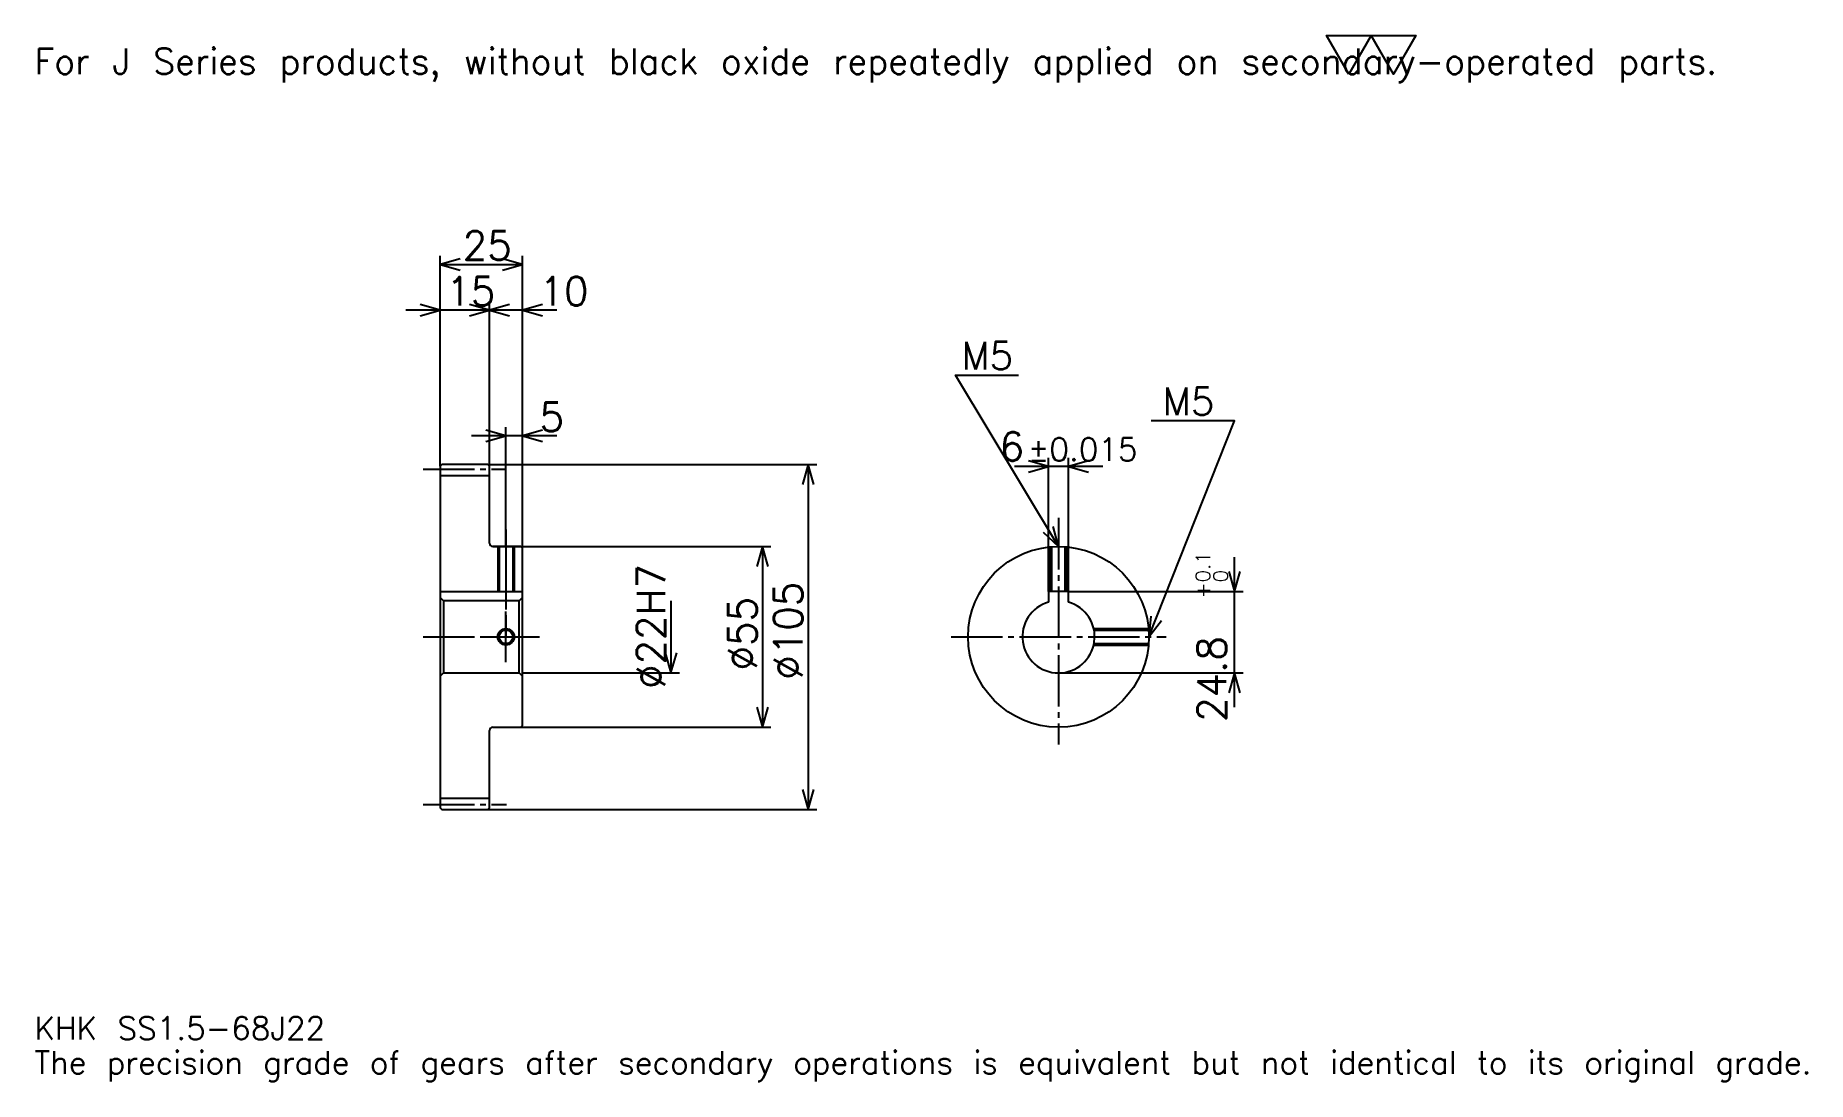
# Model space of a CAD drawing. Extents: x 18 to 557, y 6 to 325.
import ezdxf

# ---------------------------------------------------------------- set-up
doc = ezdxf.new("R2010")
doc.units = 0
doc.linetypes.add('DASHDOT', pattern=[20.869564, 15.652174, -1.73913, 1.73913, -1.73913])
doc.layers.get('0').update_dxf_attribs({"linetype": 'CONTINUOUS'})
doc.layers.add('DASHDOT', color=6, linetype='DASHDOT')
doc.styles.add('KANJI', font='TXT', dxfattribs={"bigfont": 'BIGFONT'})

msp = doc.modelspace()

# ---------------------------------------------------------------- linework, layer by layer
at = {"color": 5}
for p, q in [((140.869568, 194.239136), (140.869568, 257.717407)), ((140.869568, 255.108704), (165.869568, 255.108704)), ((165.869568, 194.239136), (165.869568, 257.717407)), ((155.869568, 194.239136), (155.869568, 243.804352)), ((166.304352, 241.195648), (130.434784, 241.195648)), ((176.304352, 241.195648), (145.434784, 241.195648)), ((160.869568, 194.239136), (160.869568, 205.543488)), ((176.304352, 202.934784), (150.434784, 202.934784)), ((140.869568, 193.739136), (140.869568, 194.239136)), ((155.369568, 194.239136), (165.869568, 194.239136)), ((155.869568, 193.739136), (155.869568, 194.239136)), ((160.869568, 169.239136), (160.869568, 194.239136)), ((160.869568, 169.239136), (160.869568, 194.239136)), ((165.869568, 194.239136), (255.434784, 194.239136)), ((165.869568, 168.739136), (165.869568, 194.239136)), ((252.82608, 194.239136), (252.82608, 89.239136)), ((326.021729, 155.539139), (326.021729, 196.195663)), ((332.021729, 155.539139), (332.021729, 196.195663)), ((342.456543, 193.58696), (315.586975, 193.58696)), ((156.869568, 169.239136), (165.869568, 169.239136)), ((165.869568, 169.239136), (241.521744, 169.239136)), ((238.913055, 169.239136), (238.913055, 114.239136)), ((382.608704, 120.304352), (382.608704, 165.973923)), ((211.08696, 152.739136), (211.08696, 130.739136)), ((332.021729, 155.539139), (385.217407, 155.539139)), ((165.869568, 130.739136), (213.695648, 130.739136)), ((329.021729, 130.739136), (385.217407, 130.739136)), ((156.869568, 114.239136), (165.869568, 114.239136)), ((165.869568, 114.239136), (241.521744, 114.239136)), ((155.369568, 89.239136), (165.869568, 89.239136)), ((165.869568, 89.239136), (255.434784, 89.239136))]:
    msp.add_line(p, q, dxfattribs=at)
at = {"color": 4}
for p, q in [((140.869568, 190.864136), (155.869568, 190.864136)), ((140.869568, 155.539139), (165.869568, 155.539139)), ((141.869568, 152.739136), (141.869568, 130.739136)), ((164.869568, 152.739136), (165.869568, 153.739136)), ((164.869568, 130.739136), (165.869568, 129.739136)), ((140.869568, 92.614136), (155.869568, 92.614136))]:
    msp.add_line(p, q, dxfattribs=at)
at = {"color": 7}
msp.add_lwpolyline([(417.391296, 313.043488), (410.608673, 324.800018), (437.739136, 324.800018), (430.956512, 313.043488), (424.17392, 324.800018), (417.391296, 313.043488)], dxfattribs=at)
at = {"color": 5}
for points in [[(146.956528, 256.847839), (140.869568, 255.108704), (146.956528, 253.369568)], [(159.782608, 253.369568), (165.869568, 255.108704), (159.782608, 256.847839)], [(134.782608, 239.456528), (140.869568, 241.195648), (134.782608, 242.934784)], [(149.782608, 239.456528), (155.869568, 241.195648), (149.782608, 242.934784)], [(161.956528, 242.934784), (155.869568, 241.195648), (161.956528, 239.456528)], [(171.956528, 242.934784), (165.869568, 241.195648), (171.956528, 239.456528)], [(329.021729, 169.239136), (297.717407, 221.413055), (316.847839, 221.413055)], [(356.521729, 141.739136), (382.608704, 207.5), (357.217407, 207.5)], [(154.782608, 201.195648), (160.869568, 202.934784), (154.782608, 204.67392)], [(171.956528, 204.67392), (165.869568, 202.934784), (171.956528, 201.195648)], [(254.565216, 188.152176), (252.82608, 194.239136), (251.08696, 188.152176)], [(319.934784, 191.847839), (326.021729, 193.58696), (319.934784, 195.326096)], [(338.108704, 195.326096), (332.021729, 193.58696), (338.108704, 191.847839)], [(324.398743, 173.563889), (329.021729, 169.239136), (327.381317, 175.353424)], [(240.652176, 163.152176), (238.913055, 169.239136), (237.17392, 163.152176)], [(380.869568, 161.626099), (382.608704, 155.539139), (384.347839, 161.626099)], [(357.149658, 148.038452), (356.521729, 141.739136), (360.382812, 146.755875)], [(209.347839, 136.826096), (211.08696, 130.739136), (212.82608, 136.826096)], [(384.347839, 124.652176), (382.608704, 130.739136), (380.869568, 124.652176)], [(237.17392, 120.326096), (238.913055, 114.239136), (240.652176, 120.326096)], [(251.08696, 95.326096), (252.82608, 89.239136), (254.565216, 95.326096)]]:
    msp.add_lwpolyline(points, dxfattribs=at)
at = {"color": 4}
for points in [[(155.869568, 170.239136), (155.869568, 193.739136), (155.369568, 194.239136), (141.369568, 194.239136), (140.869568, 193.739136), (140.869568, 129.739136)], [(156.869568, 114.239136), (165.369568, 114.239136), (165.869568, 114.739136), (165.869568, 168.739136), (165.369568, 169.239136), (156.869568, 169.239136)], [(158.369568, 169.239136), (158.369568, 155.539139)], [(158.804565, 169.239136), (158.804565, 155.539139)], [(162.93457, 169.239136), (162.93457, 155.539139)], [(163.369568, 169.239136), (163.369568, 155.539139)], [(326.521729, 155.539139), (326.521729, 169.125259)], [(326.956726, 155.539139), (326.956726, 169.161499)], [(331.086731, 155.539139), (331.086731, 169.161499)], [(331.521729, 155.539139), (331.521729, 169.125259)], [(140.869568, 129.739136), (141.869568, 130.739136), (164.869568, 130.739136), (164.869568, 152.739136), (141.869568, 152.739136), (140.869568, 153.739136)], [(332.021729, 152.322144), (332.021729, 155.539139), (326.021729, 155.539139), (326.021729, 152.322144)], [(339.733887, 144.239136), (356.407867, 144.239136)], [(339.826172, 143.804138), (356.444092, 143.804138)], [(339.733887, 139.239136), (356.407867, 139.239136)], [(339.826172, 139.674133), (356.444092, 139.674133)], [(140.869568, 129.739136), (140.869568, 89.739136), (141.369568, 89.239136), (155.369568, 89.239136), (155.869568, 89.739136), (155.869568, 113.239136)]]:
    msp.add_lwpolyline(points, dxfattribs=at)
for centre, radius in [((329.021729, 141.739136), 27.5), ((160.869568, 141.739136), 2.065)]:
    msp.add_circle(centre, radius, dxfattribs=at)
at = {"color": 7}
msp.add_circle((160.869568, 141.739136), 2.5, dxfattribs=at)
at = {"color": 4}
for centre, radius, start, end in [((156.869568, 170.239136), 1, 180, 270), ((329.021729, 141.739136), 11, 105.82662089, 74.17337911), ((156.869568, 113.239136), 1, 90, 180)]:
    msp.add_arc(centre, radius, start, end, dxfattribs=at)
at = {"layer": 'DASHDOT', "color": 7}
for p, q in [((135.652176, 192.739136), (161.08696, 192.739136)), ((329.021729, 177.934784), (329.021729, 109.021744)), ((160.869568, 169.239136), (160.869568, 141.739136)), ((135.652176, 141.739136), (171.08696, 141.739136)), ((296.304352, 141.739136), (361.739136, 141.739136)), ((135.652176, 90.739136), (161.08696, 90.739136))]:
    msp.add_line(p, q, dxfattribs=at)
for points in [[(160.869568, 174.456528), (160.869568, 150.321747)], [(160.869568, 134.021744), (160.869568, 149.456528)], [(153.152176, 141.739136), (168.58696, 141.739136)]]:
    msp.add_lwpolyline(points, dxfattribs=at)

# ---------------------------------------------------------------- texts
at = {"color": 7, "style": 'KANJI'}
for s, height, p in [('For J Series products, without black oxide repeatedly applied on secondary-operated parts.', 7.826087, (17.391304, 313.043488)), ('25', 8.695652, (147.717392, 256.5)), ('15', 8.695652, (142.717392, 242.58696)), ('10', 8.695652, (171.08696, 242.58696)), ('M5', 8.347826, (299.456543, 223.152176)), ('M5', 8.347826, (360.695679, 209.239136)), ('5', 8.695652, (171.08696, 204.326096)), ('6', 8.695652, (311.072205, 195.326096)), ('%%p0.015', 6.956522, (319.67981, 195.326096)), ('KHK SS1.5-68J22', 6.956522, (17.391304, 19.130434)), ('The precision grade of gears after secondary operations is equivalent but not identical to its original grade.', 6.956522, (17.391304, 8.695652))]:
    msp.add_text(s, height=height, dxfattribs=at).set_placement(p)
for s, height, p in [('%%c22H7', 8.695652, (209.347839, 125.869568)), ('0.1', 4.347826, (375.130432, 158.372498)), ('%%c105', 8.695652, (251.08696, 128.695648)), ('+', 4.347826, (375.130432, 153.502945)), ('0', 4.347826, (380.521729, 158.372498)), ('%%c55', 8.695652, (237.17392, 131.521744)), ('24.8', 8.695652, (380, 115.864716))]:
    msp.add_text(s, height=height, rotation=90, dxfattribs=at).set_placement(p)

doc.saveas('drawing.dxf')
